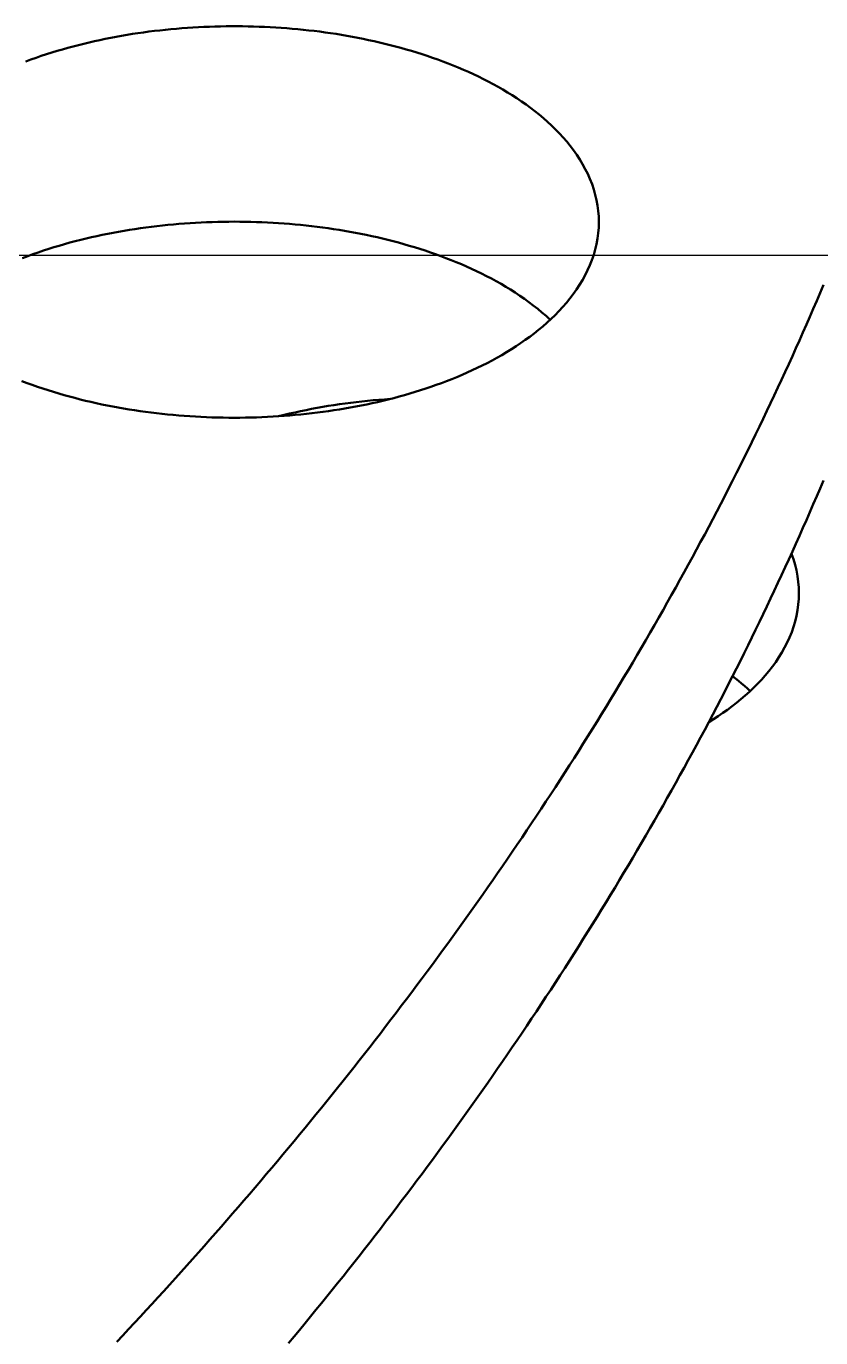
# Model space of a CAD drawing. Header units: millimetres. Extents: x 0 to 841, y 0 to 594.
# Drawn here: x 500.23 to 517.52, y 310.34 to 338.87 of the extents above; entities that cross this region are included whole.
import ezdxf

# ---------------------------------------------------------------- set-up
doc = ezdxf.new("R2010")
doc.units = ezdxf.units.MM
for name, color, linetype, lineweight in [('COTA', 7, 'CONTINUOUS', 25), ('FINA', 7, 'CONTINUOUS', 25), ('VIS', 7, 'CONTINUOUS', 50)]:
    doc.layers.add(name, color=color, linetype=linetype, lineweight=lineweight)

msp = doc.modelspace()

# ---------------------------------------------------------------- linework, layer by layer
at = {"layer": 'COTA'}
msp.add_line((490.827, 333.896), (527.144, 333.896), dxfattribs=at)
at = {"layer": 'FINA'}
for points in [[(500.217, 338.108), (500.33, 338.15), (500.443, 338.19), (500.557, 338.229), (500.671, 338.266), (500.786, 338.302), (500.901, 338.337), (501.016, 338.371), (501.132, 338.404), (501.248, 338.435), (501.364, 338.465), (501.481, 338.494), (501.598, 338.522), (501.715, 338.549), (501.832, 338.574), (501.95, 338.599), (502.068, 338.622), (502.186, 338.644), (502.304, 338.666), (502.423, 338.686), (502.541, 338.705), (502.66, 338.723), (502.779, 338.74), (502.898, 338.756), (503.018, 338.771), (503.137, 338.784), (503.256, 338.797), (503.376, 338.809), (503.496, 338.82), (503.615, 338.83), (503.735, 338.839), (503.855, 338.847), (503.975, 338.853), (504.095, 338.859), (504.215, 338.864), (504.336, 338.868), (504.456, 338.871), (504.576, 338.873), (504.696, 338.874), (504.816, 338.874), (504.936, 338.873), (505.057, 338.871), (505.177, 338.868), (505.297, 338.864), (505.417, 338.859), (505.537, 338.853), (505.657, 338.847), (505.777, 338.839), (505.897, 338.83), (506.017, 338.82), (506.136, 338.809), (506.256, 338.797), (506.375, 338.784), (506.495, 338.771), (506.614, 338.756), (506.733, 338.74), (506.852, 338.723), (506.971, 338.705), (507.09, 338.686), (507.208, 338.666), (507.326, 338.644), (507.444, 338.622), (507.562, 338.599), (507.68, 338.574), (507.797, 338.549), (507.915, 338.522), (508.032, 338.494), (508.148, 338.465), (508.265, 338.435), (508.381, 338.404), (508.496, 338.371), (508.612, 338.337), (508.727, 338.302), (508.841, 338.266), (508.955, 338.229), (509.069, 338.19), (509.182, 338.15), (509.295, 338.108), (509.407, 338.065), (509.519, 338.021), (509.63, 337.975), (509.741, 337.928), (509.851, 337.88), (509.96, 337.83), (510.069, 337.778), (510.177, 337.725), (510.284, 337.67), (510.39, 337.614), (510.495, 337.556), (510.599, 337.496), (510.702, 337.434), (510.805, 337.371), (510.906, 337.306), (511.005, 337.239), (511.104, 337.17), (511.201, 337.099), (511.296, 337.026), (511.39, 336.951), (511.482, 336.874), (511.572, 336.794), (511.661, 336.713), (511.747, 336.629), (511.831, 336.543), (511.912, 336.454), (511.99, 336.363), (512.066, 336.27), (512.139, 336.174), (512.208, 336.076), (512.274, 335.976), (512.336, 335.873), (512.394, 335.767), (512.447, 335.66), (512.496, 335.55), (512.54, 335.438), (512.579, 335.324), (512.612, 335.209), (512.64, 335.092), (512.662, 334.974), (512.677, 334.854), (512.687, 334.735), (512.69, 334.615)], [(500.149, 333.83), (500.262, 333.873), (500.375, 333.914), (500.489, 333.953), (500.603, 333.992), (500.718, 334.029), (500.833, 334.065), (500.949, 334.099), (501.064, 334.133), (501.18, 334.165), (501.297, 334.196), (501.414, 334.225), (501.531, 334.254), (501.648, 334.281), (501.766, 334.308), (501.884, 334.333), (502.002, 334.357), (502.12, 334.38), (502.238, 334.402), (502.357, 334.423), (502.476, 334.442), (502.595, 334.461), (502.714, 334.478), (502.834, 334.495), (502.953, 334.51), (503.073, 334.525), (503.193, 334.538), (503.312, 334.551), (503.432, 334.562), (503.552, 334.573), (503.673, 334.582), (503.793, 334.59), (503.913, 334.598), (504.033, 334.604), (504.154, 334.61), (504.274, 334.614), (504.395, 334.618), (504.515, 334.62), (504.636, 334.621), (504.756, 334.622), (504.877, 334.621), (504.997, 334.62), (505.118, 334.618), (505.238, 334.614), (505.358, 334.61), (505.479, 334.604), (505.599, 334.598), (505.719, 334.59), (505.84, 334.582), (505.96, 334.573), (506.08, 334.562), (506.2, 334.551), (506.32, 334.538), (506.439, 334.525), (506.559, 334.51), (506.679, 334.495), (506.798, 334.478), (506.917, 334.461), (507.036, 334.442), (507.155, 334.423), (507.274, 334.402), (507.392, 334.38), (507.511, 334.357), (507.629, 334.333), (507.747, 334.308), (507.864, 334.281), (507.981, 334.254), (508.099, 334.225), (508.215, 334.196), (508.332, 334.165), (508.448, 334.133), (508.564, 334.099), (508.679, 334.065), (508.794, 334.029), (508.909, 333.992), (509.023, 333.953), (509.137, 333.914), (509.25, 333.873), (509.363, 333.83), (509.475, 333.786), (509.587, 333.741), (509.698, 333.695), (509.808, 333.647), (509.918, 333.597), (510.027, 333.546), (510.136, 333.493), (510.243, 333.439), (510.35, 333.383), (510.456, 333.325), (510.561, 333.266), (510.665, 333.205), (510.768, 333.142), (510.869, 333.077), (510.97, 333.011), (511.069, 332.942), (511.167, 332.872), (511.263, 332.8), (511.358, 332.725), (511.451, 332.648), (511.542, 332.569), (511.631, 332.488)], [(512.69, 334.615), (512.687, 334.494), (512.677, 334.373), (512.661, 334.253), (512.639, 334.134), (512.611, 334.016), (512.577, 333.9), (512.538, 333.786), (512.494, 333.673), (512.444, 333.563), (512.39, 333.455), (512.331, 333.349), (512.269, 333.245), (512.202, 333.144), (512.132, 333.046), (512.059, 332.95), (511.982, 332.856), (511.903, 332.765), (511.82, 332.676), (511.736, 332.589), (511.649, 332.505), (511.56, 332.423), (511.469, 332.344), (511.376, 332.266), (511.281, 332.191), (511.184, 332.118), (511.087, 332.047), (510.987, 331.978), (510.887, 331.911), (510.785, 331.845), (510.682, 331.782), (510.577, 331.72), (510.472, 331.661), (510.366, 331.603)], [(502.201, 310.247), (502.329, 310.384), (502.457, 310.522), (502.585, 310.659), (502.713, 310.797), (502.841, 310.935), (502.968, 311.074), (503.095, 311.212), (503.221, 311.351), (503.347, 311.49), (503.474, 311.63), (503.599, 311.769), (503.725, 311.909), (503.85, 312.049), (503.975, 312.189), (504.1, 312.33), (504.224, 312.471), (504.348, 312.612), (504.472, 312.753), (504.596, 312.895), (504.719, 313.037), (504.842, 313.179), (504.965, 313.321), (505.087, 313.463), (505.209, 313.606), (505.331, 313.749), (505.453, 313.893), (505.574, 314.036), (505.695, 314.18), (505.816, 314.324), (505.936, 314.468), (506.056, 314.613), (506.176, 314.758), (506.295, 314.903), (506.414, 315.048), (506.533, 315.194), (506.652, 315.339), (506.77, 315.485), (506.888, 315.632), (507.005, 315.778), (507.123, 315.925), (507.24, 316.072), (507.356, 316.22), (507.472, 316.367), (507.588, 316.515), (507.704, 316.663), (507.82, 316.811), (507.935, 316.96), (508.049, 317.109), (508.164, 317.258), (508.278, 317.407), (508.391, 317.557), (508.505, 317.707), (508.618, 317.857), (508.731, 318.007), (508.843, 318.158), (508.955, 318.308), (509.067, 318.46), (509.178, 318.611), (509.289, 318.763), (509.4, 318.914), (509.51, 319.066), (509.62, 319.219), (509.73, 319.371), (509.839, 319.524), (509.948, 319.677), (510.056, 319.831), (510.164, 319.984), (510.272, 320.138), (510.38, 320.292), (510.487, 320.447), (510.594, 320.601), (510.7, 320.756), (510.806, 320.912), (510.912, 321.067), (511.017, 321.223), (511.122, 321.378), (511.226, 321.535), (511.331, 321.691), (511.434, 321.848), (511.538, 322.005), (511.641, 322.162), (511.743, 322.319), (511.846, 322.477), (511.947, 322.635), (512.049, 322.793), (512.15, 322.951), (512.251, 323.11), (512.351, 323.269), (512.451, 323.428), (512.55, 323.587), (512.649, 323.747), (512.748, 323.907), (512.846, 324.067), (512.944, 324.227), (513.042, 324.388), (513.139, 324.549), (513.236, 324.71), (513.332, 324.871), (513.428, 325.033), (513.523, 325.195), (513.618, 325.357), (513.713, 325.519), (513.807, 325.682), (513.901, 325.845), (513.994, 326.008), (514.087, 326.171), (514.179, 326.335), (514.271, 326.499), (514.363, 326.663), (514.454, 326.827), (514.545, 326.992), (514.635, 327.156), (514.725, 327.321), (514.814, 327.487), (514.903, 327.652), (514.992, 327.818), (515.08, 327.984), (515.167, 328.15), (515.255, 328.317), (515.341, 328.483), (515.427, 328.65), (515.513, 328.817), (515.599, 328.985), (515.683, 329.153), (515.768, 329.32), (515.852, 329.489), (515.935, 329.657), (516.018, 329.825), (516.101, 329.994), (516.183, 330.163), (516.264, 330.333), (516.346, 330.502), (516.426, 330.672), (516.506, 330.842), (516.586, 331.012), (516.665, 331.182), (516.744, 331.353), (516.822, 331.524), (516.9, 331.695), (516.977, 331.866), (517.054, 332.038), (517.13, 332.209), (517.206, 332.381), (517.281, 332.554), (517.356, 332.726), (517.43, 332.899), (517.504, 333.071), (517.577, 333.245)], [(510.366, 331.603), (510.259, 331.546), (510.151, 331.492), (510.043, 331.438), (509.933, 331.387), (509.823, 331.337), (509.712, 331.288), (509.601, 331.241), (509.489, 331.196), (509.376, 331.152), (509.263, 331.109), (509.15, 331.068), (509.036, 331.028), (508.921, 330.989), (508.806, 330.952), (508.691, 330.916), (508.575, 330.881), (508.459, 330.847), (508.342, 330.815), (508.225, 330.784), (508.108, 330.754), (507.991, 330.725), (507.873, 330.697), (507.755, 330.671), (507.637, 330.646), (507.518, 330.621), (507.4, 330.598), (507.281, 330.576), (507.162, 330.556), (507.042, 330.536), (506.923, 330.517), (506.803, 330.499), (506.684, 330.483), (506.564, 330.467), (506.444, 330.452), (506.324, 330.439), (506.203, 330.426), (506.083, 330.415), (505.962, 330.405), (505.842, 330.395), (505.721, 330.387), (505.601, 330.379), (505.48, 330.373), (505.359, 330.367), (505.238, 330.363), (505.117, 330.359), (504.997, 330.357), (504.876, 330.355), (504.755, 330.355), (504.634, 330.355), (504.513, 330.357), (504.392, 330.359), (504.271, 330.363), (504.15, 330.367), (504.03, 330.373), (503.909, 330.379), (503.788, 330.387), (503.667, 330.395), (503.547, 330.405), (503.426, 330.415), (503.306, 330.427), (503.186, 330.439), (503.066, 330.453), (502.946, 330.467), (502.826, 330.483), (502.706, 330.5), (502.586, 330.517), (502.467, 330.536), (502.348, 330.556), (502.229, 330.577), (502.11, 330.599), (501.991, 330.622), (501.873, 330.646), (501.754, 330.672), (501.636, 330.698), (501.519, 330.726), (501.401, 330.755), (501.284, 330.785), (501.167, 330.816), (501.051, 330.848), (500.935, 330.882), (500.819, 330.917), (500.703, 330.953), (500.588, 330.99), (500.474, 331.029), (500.36, 331.069), (500.246, 331.11), (500.133, 331.153)], [(505.72, 330.387), (505.839, 330.416), (505.959, 330.445), (506.078, 330.472), (506.198, 330.498), (506.319, 330.523), (506.439, 330.546), (506.56, 330.569), (506.681, 330.59), (506.802, 330.611), (506.924, 330.63), (507.045, 330.648), (507.167, 330.665), (507.289, 330.681), (507.411, 330.696), (507.533, 330.71), (507.655, 330.723), (507.778, 330.734), (507.9, 330.745), (508.023, 330.755), (508.145, 330.763)], [(505.936, 310.216), (506.056, 310.361), (506.176, 310.505), (506.295, 310.651), (506.414, 310.796), (506.533, 310.941), (506.652, 311.087), (506.77, 311.233), (506.888, 311.38), (507.005, 311.526), (507.123, 311.673), (507.24, 311.82), (507.356, 311.967), (507.472, 312.115), (507.588, 312.263), (507.704, 312.411), (507.82, 312.559), (507.935, 312.708), (508.049, 312.857), (508.164, 313.006), (508.278, 313.155), (508.391, 313.305), (508.505, 313.454), (508.618, 313.604), (508.731, 313.755), (508.843, 313.905), (508.955, 314.056), (509.067, 314.207), (509.178, 314.359), (509.289, 314.51), (509.4, 314.662), (509.51, 314.814), (509.62, 314.967), (509.73, 315.119), (509.839, 315.272), (509.948, 315.425), (510.056, 315.579), (510.164, 315.732), (510.272, 315.886), (510.38, 316.04), (510.487, 316.195), (510.594, 316.349), (510.7, 316.504), (510.806, 316.659), (510.912, 316.815), (511.017, 316.97), (511.122, 317.126), (511.226, 317.282), (511.331, 317.439), (511.434, 317.595), (511.538, 317.752), (511.641, 317.909), (511.743, 318.067), (511.846, 318.225), (511.947, 318.382), (512.049, 318.541), (512.15, 318.699), (512.251, 318.858), (512.351, 319.017), (512.451, 319.176), (512.55, 319.335), (512.649, 319.495), (512.748, 319.655), (512.846, 319.815), (512.944, 319.975), (513.042, 320.136), (513.139, 320.297), (513.236, 320.458), (513.332, 320.619), (513.428, 320.781), (513.523, 320.943), (513.618, 321.105), (513.713, 321.267), (513.807, 321.43), (513.901, 321.593), (513.994, 321.756), (514.087, 321.919), (514.179, 322.083), (514.271, 322.246), (514.363, 322.411), (514.454, 322.575), (514.545, 322.739), (514.635, 322.904), (514.725, 323.069), (514.814, 323.234), (514.903, 323.4), (514.992, 323.566), (515.08, 323.732), (515.167, 323.898), (515.255, 324.064), (515.341, 324.231), (515.427, 324.398), (515.513, 324.565), (515.599, 324.733), (515.683, 324.9), (515.768, 325.068), (515.852, 325.236), (515.935, 325.405), (516.018, 325.573), (516.101, 325.742), (516.183, 325.911), (516.264, 326.08), (516.346, 326.25), (516.426, 326.42), (516.506, 326.59), (516.586, 326.76), (516.665, 326.93), (516.744, 327.101), (516.822, 327.272), (516.9, 327.443), (516.977, 327.614), (517.054, 327.786), (517.13, 327.957), (517.206, 328.129), (517.281, 328.301), (517.356, 328.474), (517.43, 328.646), (517.504, 328.819), (517.577, 328.992)], [(516.879, 327.396), (516.921, 327.278), (516.958, 327.157), (516.988, 327.035), (517.012, 326.911), (517.029, 326.787), (517.039, 326.661), (517.043, 326.535)], [(517.043, 326.535), (517.039, 326.412), (517.029, 326.289), (517.013, 326.167), (516.99, 326.045), (516.961, 325.925), (516.926, 325.807), (516.885, 325.691), (516.839, 325.576), (516.788, 325.464), (516.732, 325.354), (516.671, 325.247), (516.606, 325.142), (516.537, 325.039), (516.465, 324.94), (516.389, 324.842), (516.31, 324.747), (516.228, 324.655), (516.143, 324.565), (516.056, 324.478), (515.967, 324.393), (515.875, 324.311), (515.781, 324.231), (515.686, 324.153), (515.588, 324.077), (515.489, 324.003), (515.389, 323.932), (515.287, 323.862), (515.183, 323.795), (515.079, 323.73)], [(515.599, 324.733), (515.665, 324.682), (515.731, 324.629), (515.795, 324.576), (515.859, 324.521), (515.922, 324.466), (515.984, 324.409)]]:
    msp.add_lwpolyline(points, dxfattribs=at)
at = {"layer": 'VIS'}
for points in [[(500.217, 338.108), (500.33, 338.15), (500.443, 338.19), (500.557, 338.229), (500.671, 338.266), (500.786, 338.302), (500.901, 338.337), (501.016, 338.371), (501.132, 338.404), (501.248, 338.435), (501.364, 338.465), (501.481, 338.494), (501.598, 338.522), (501.715, 338.549), (501.832, 338.574), (501.95, 338.599), (502.068, 338.622), (502.186, 338.644), (502.304, 338.666), (502.423, 338.686), (502.541, 338.705), (502.66, 338.723), (502.779, 338.74), (502.898, 338.756), (503.018, 338.771), (503.137, 338.784), (503.256, 338.797), (503.376, 338.809), (503.496, 338.82), (503.615, 338.83), (503.735, 338.839), (503.855, 338.847), (503.975, 338.853), (504.095, 338.859), (504.215, 338.864), (504.336, 338.868), (504.456, 338.871), (504.576, 338.873), (504.696, 338.874), (504.816, 338.874), (504.936, 338.873), (505.057, 338.871), (505.177, 338.868), (505.297, 338.864), (505.417, 338.859), (505.537, 338.853), (505.657, 338.847), (505.777, 338.839), (505.897, 338.83), (506.017, 338.82), (506.136, 338.809), (506.256, 338.797), (506.375, 338.784), (506.495, 338.771), (506.614, 338.756), (506.733, 338.74), (506.852, 338.723), (506.971, 338.705), (507.09, 338.686), (507.208, 338.666), (507.326, 338.644), (507.444, 338.622), (507.562, 338.599), (507.68, 338.574), (507.797, 338.549), (507.915, 338.522), (508.032, 338.494), (508.148, 338.465), (508.265, 338.435), (508.381, 338.404), (508.496, 338.371), (508.612, 338.337), (508.727, 338.302), (508.841, 338.266), (508.955, 338.229), (509.069, 338.19), (509.182, 338.15), (509.295, 338.108), (509.407, 338.065), (509.519, 338.021), (509.63, 337.975), (509.741, 337.928), (509.851, 337.88), (509.96, 337.83), (510.069, 337.778), (510.177, 337.725), (510.284, 337.67), (510.39, 337.614), (510.495, 337.556), (510.599, 337.496), (510.702, 337.434), (510.805, 337.371), (510.906, 337.306), (511.005, 337.239), (511.104, 337.17), (511.201, 337.099), (511.296, 337.026), (511.39, 336.951), (511.482, 336.874), (511.572, 336.794), (511.661, 336.713), (511.747, 336.629), (511.831, 336.543), (511.912, 336.454), (511.99, 336.363), (512.066, 336.27), (512.139, 336.174), (512.208, 336.076), (512.274, 335.976), (512.336, 335.873), (512.394, 335.767), (512.447, 335.66), (512.496, 335.55), (512.54, 335.438), (512.579, 335.324), (512.612, 335.209), (512.64, 335.092), (512.662, 334.974), (512.677, 334.854), (512.687, 334.735), (512.69, 334.615)], [(500.149, 333.83), (500.262, 333.873), (500.375, 333.914), (500.489, 333.953), (500.603, 333.992), (500.718, 334.029), (500.833, 334.065), (500.949, 334.099), (501.064, 334.133), (501.18, 334.165), (501.297, 334.196), (501.414, 334.225), (501.531, 334.254), (501.648, 334.281), (501.766, 334.308), (501.884, 334.333), (502.002, 334.357), (502.12, 334.38), (502.238, 334.402), (502.357, 334.423), (502.476, 334.442), (502.595, 334.461), (502.714, 334.478), (502.834, 334.495), (502.953, 334.51), (503.073, 334.525), (503.193, 334.538), (503.312, 334.551), (503.432, 334.562), (503.552, 334.573), (503.673, 334.582), (503.793, 334.59), (503.913, 334.598), (504.033, 334.604), (504.154, 334.61), (504.274, 334.614), (504.395, 334.618), (504.515, 334.62), (504.636, 334.621), (504.756, 334.622), (504.877, 334.621), (504.997, 334.62), (505.118, 334.618), (505.238, 334.614), (505.358, 334.61), (505.479, 334.604), (505.599, 334.598), (505.719, 334.59), (505.84, 334.582), (505.96, 334.573), (506.08, 334.562), (506.2, 334.551), (506.32, 334.538), (506.439, 334.525), (506.559, 334.51), (506.679, 334.495), (506.798, 334.478), (506.917, 334.461), (507.036, 334.442), (507.155, 334.423), (507.274, 334.402), (507.392, 334.38), (507.511, 334.357), (507.629, 334.333), (507.747, 334.308), (507.864, 334.281), (507.981, 334.254), (508.099, 334.225), (508.215, 334.196), (508.332, 334.165), (508.448, 334.133), (508.564, 334.099), (508.679, 334.065), (508.794, 334.029), (508.909, 333.992), (509.023, 333.953), (509.137, 333.914), (509.25, 333.873), (509.363, 333.83), (509.475, 333.786), (509.587, 333.741), (509.698, 333.695), (509.808, 333.647), (509.918, 333.597), (510.027, 333.546), (510.136, 333.493), (510.243, 333.439), (510.35, 333.383), (510.456, 333.325), (510.561, 333.266), (510.665, 333.205), (510.768, 333.142), (510.869, 333.077), (510.97, 333.011), (511.069, 332.942), (511.167, 332.872), (511.263, 332.8), (511.358, 332.725), (511.451, 332.648), (511.542, 332.569), (511.631, 332.488)], [(512.69, 334.615), (512.687, 334.494), (512.677, 334.373), (512.661, 334.253), (512.639, 334.134), (512.611, 334.016), (512.577, 333.9), (512.538, 333.786), (512.494, 333.673), (512.444, 333.563), (512.39, 333.455), (512.331, 333.349), (512.269, 333.245), (512.202, 333.144), (512.132, 333.046), (512.059, 332.95), (511.982, 332.856), (511.903, 332.765), (511.82, 332.676), (511.736, 332.589), (511.649, 332.505), (511.56, 332.423), (511.469, 332.344), (511.376, 332.266), (511.281, 332.191), (511.184, 332.118), (511.087, 332.047), (510.987, 331.978), (510.887, 331.911), (510.785, 331.845), (510.682, 331.782), (510.577, 331.72), (510.472, 331.661), (510.366, 331.603)], [(502.201, 310.247), (502.329, 310.384), (502.457, 310.522), (502.585, 310.659), (502.713, 310.797), (502.841, 310.935), (502.968, 311.074), (503.095, 311.212), (503.221, 311.351), (503.347, 311.49), (503.474, 311.63), (503.599, 311.769), (503.725, 311.909), (503.85, 312.049), (503.975, 312.189), (504.1, 312.33), (504.224, 312.471), (504.348, 312.612), (504.472, 312.753), (504.596, 312.895), (504.719, 313.037), (504.842, 313.179), (504.965, 313.321), (505.087, 313.463), (505.209, 313.606), (505.331, 313.749), (505.453, 313.893), (505.574, 314.036), (505.695, 314.18), (505.816, 314.324), (505.936, 314.468), (506.056, 314.613), (506.176, 314.758), (506.295, 314.903), (506.414, 315.048), (506.533, 315.194), (506.652, 315.339), (506.77, 315.485), (506.888, 315.632), (507.005, 315.778), (507.123, 315.925), (507.24, 316.072), (507.356, 316.22), (507.472, 316.367), (507.588, 316.515), (507.704, 316.663), (507.82, 316.811), (507.935, 316.96), (508.049, 317.109), (508.164, 317.258), (508.278, 317.407), (508.391, 317.557), (508.505, 317.707), (508.618, 317.857), (508.731, 318.007), (508.843, 318.158), (508.955, 318.308), (509.067, 318.46), (509.178, 318.611), (509.289, 318.763), (509.4, 318.914), (509.51, 319.066), (509.62, 319.219), (509.73, 319.371), (509.839, 319.524), (509.948, 319.677), (510.056, 319.831), (510.164, 319.984), (510.272, 320.138), (510.38, 320.292), (510.487, 320.447), (510.594, 320.601), (510.7, 320.756), (510.806, 320.912), (510.912, 321.067), (511.017, 321.223), (511.122, 321.378), (511.226, 321.535), (511.331, 321.691), (511.434, 321.848), (511.538, 322.005), (511.641, 322.162), (511.743, 322.319), (511.846, 322.477), (511.947, 322.635), (512.049, 322.793), (512.15, 322.951), (512.251, 323.11), (512.351, 323.269), (512.451, 323.428), (512.55, 323.587), (512.649, 323.747), (512.748, 323.907), (512.846, 324.067), (512.944, 324.227), (513.042, 324.388), (513.139, 324.549), (513.236, 324.71), (513.332, 324.871), (513.428, 325.033), (513.523, 325.195), (513.618, 325.357), (513.713, 325.519), (513.807, 325.682), (513.901, 325.845), (513.994, 326.008), (514.087, 326.171), (514.179, 326.335), (514.271, 326.499), (514.363, 326.663), (514.454, 326.827), (514.545, 326.992), (514.635, 327.156), (514.725, 327.321), (514.814, 327.487), (514.903, 327.652), (514.992, 327.818), (515.08, 327.984), (515.167, 328.15), (515.255, 328.317), (515.341, 328.483), (515.427, 328.65), (515.513, 328.817), (515.599, 328.985), (515.683, 329.153), (515.768, 329.32), (515.852, 329.489), (515.935, 329.657), (516.018, 329.825), (516.101, 329.994), (516.183, 330.163), (516.264, 330.333), (516.346, 330.502), (516.426, 330.672), (516.506, 330.842), (516.586, 331.012), (516.665, 331.182), (516.744, 331.353), (516.822, 331.524), (516.9, 331.695), (516.977, 331.866), (517.054, 332.038), (517.13, 332.209), (517.206, 332.381), (517.281, 332.554), (517.356, 332.726), (517.43, 332.899), (517.504, 333.071), (517.577, 333.245)], [(510.366, 331.603), (510.259, 331.546), (510.151, 331.492), (510.043, 331.438), (509.933, 331.387), (509.823, 331.337), (509.712, 331.288), (509.601, 331.241), (509.489, 331.196), (509.376, 331.152), (509.263, 331.109), (509.15, 331.068), (509.036, 331.028), (508.921, 330.989), (508.806, 330.952), (508.691, 330.916), (508.575, 330.881), (508.459, 330.847), (508.342, 330.815), (508.225, 330.784), (508.108, 330.754), (507.991, 330.725), (507.873, 330.697), (507.755, 330.671), (507.637, 330.646), (507.518, 330.621), (507.4, 330.598), (507.281, 330.576), (507.162, 330.556), (507.042, 330.536), (506.923, 330.517), (506.803, 330.499), (506.684, 330.483), (506.564, 330.467), (506.444, 330.452), (506.324, 330.439), (506.203, 330.426), (506.083, 330.415), (505.962, 330.405), (505.842, 330.395), (505.721, 330.387), (505.601, 330.379), (505.48, 330.373), (505.359, 330.367), (505.238, 330.363), (505.117, 330.359), (504.997, 330.357), (504.876, 330.355), (504.755, 330.355), (504.634, 330.355), (504.513, 330.357), (504.392, 330.359), (504.271, 330.363), (504.15, 330.367), (504.03, 330.373), (503.909, 330.379), (503.788, 330.387), (503.667, 330.395), (503.547, 330.405), (503.426, 330.415), (503.306, 330.427), (503.186, 330.439), (503.066, 330.453), (502.946, 330.467), (502.826, 330.483), (502.706, 330.5), (502.586, 330.517), (502.467, 330.536), (502.348, 330.556), (502.229, 330.577), (502.11, 330.599), (501.991, 330.622), (501.873, 330.646), (501.754, 330.672), (501.636, 330.698), (501.519, 330.726), (501.401, 330.755), (501.284, 330.785), (501.167, 330.816), (501.051, 330.848), (500.935, 330.882), (500.819, 330.917), (500.703, 330.953), (500.588, 330.99), (500.474, 331.029), (500.36, 331.069), (500.246, 331.11), (500.133, 331.153)], [(505.72, 330.387), (505.839, 330.416), (505.959, 330.445), (506.078, 330.472), (506.198, 330.498), (506.319, 330.523), (506.439, 330.546), (506.56, 330.569), (506.681, 330.59), (506.802, 330.611), (506.924, 330.63), (507.045, 330.648), (507.167, 330.665), (507.289, 330.681), (507.411, 330.696), (507.533, 330.71), (507.655, 330.723), (507.778, 330.734), (507.9, 330.745), (508.023, 330.755), (508.145, 330.763)], [(505.936, 310.216), (506.056, 310.361), (506.176, 310.505), (506.295, 310.651), (506.414, 310.796), (506.533, 310.941), (506.652, 311.087), (506.77, 311.233), (506.888, 311.38), (507.005, 311.526), (507.123, 311.673), (507.24, 311.82), (507.356, 311.967), (507.472, 312.115), (507.588, 312.263), (507.704, 312.411), (507.82, 312.559), (507.935, 312.708), (508.049, 312.857), (508.164, 313.006), (508.278, 313.155), (508.391, 313.305), (508.505, 313.454), (508.618, 313.604), (508.731, 313.755), (508.843, 313.905), (508.955, 314.056), (509.067, 314.207), (509.178, 314.359), (509.289, 314.51), (509.4, 314.662), (509.51, 314.814), (509.62, 314.967), (509.73, 315.119), (509.839, 315.272), (509.948, 315.425), (510.056, 315.579), (510.164, 315.732), (510.272, 315.886), (510.38, 316.04), (510.487, 316.195), (510.594, 316.349), (510.7, 316.504), (510.806, 316.659), (510.912, 316.815), (511.017, 316.97), (511.122, 317.126), (511.226, 317.282), (511.331, 317.439), (511.434, 317.595), (511.538, 317.752), (511.641, 317.909), (511.743, 318.067), (511.846, 318.225), (511.947, 318.382), (512.049, 318.541), (512.15, 318.699), (512.251, 318.858), (512.351, 319.017), (512.451, 319.176), (512.55, 319.335), (512.649, 319.495), (512.748, 319.655), (512.846, 319.815), (512.944, 319.975), (513.042, 320.136), (513.139, 320.297), (513.236, 320.458), (513.332, 320.619), (513.428, 320.781), (513.523, 320.943), (513.618, 321.105), (513.713, 321.267), (513.807, 321.43), (513.901, 321.593), (513.994, 321.756), (514.087, 321.919), (514.179, 322.083), (514.271, 322.246), (514.363, 322.411), (514.454, 322.575), (514.545, 322.739), (514.635, 322.904), (514.725, 323.069), (514.814, 323.234), (514.903, 323.4), (514.992, 323.566), (515.08, 323.732), (515.167, 323.898), (515.255, 324.064), (515.341, 324.231), (515.427, 324.398), (515.513, 324.565), (515.599, 324.733), (515.683, 324.9), (515.768, 325.068), (515.852, 325.236), (515.935, 325.405), (516.018, 325.573), (516.101, 325.742), (516.183, 325.911), (516.264, 326.08), (516.346, 326.25), (516.426, 326.42), (516.506, 326.59), (516.586, 326.76), (516.665, 326.93), (516.744, 327.101), (516.822, 327.272), (516.9, 327.443), (516.977, 327.614), (517.054, 327.786), (517.13, 327.957), (517.206, 328.129), (517.281, 328.301), (517.356, 328.474), (517.43, 328.646), (517.504, 328.819), (517.577, 328.992)], [(516.879, 327.396), (516.921, 327.278), (516.958, 327.157), (516.988, 327.035), (517.012, 326.911), (517.029, 326.787), (517.039, 326.661), (517.043, 326.535)], [(517.043, 326.535), (517.039, 326.412), (517.029, 326.289), (517.013, 326.167), (516.99, 326.045), (516.961, 325.925), (516.926, 325.807), (516.885, 325.691), (516.839, 325.576), (516.788, 325.464), (516.732, 325.354), (516.671, 325.247), (516.606, 325.142), (516.537, 325.039), (516.465, 324.94), (516.389, 324.842), (516.31, 324.747), (516.228, 324.655), (516.143, 324.565), (516.056, 324.478), (515.967, 324.393), (515.875, 324.311), (515.781, 324.231), (515.686, 324.153), (515.588, 324.077), (515.489, 324.003), (515.389, 323.932), (515.287, 323.862), (515.183, 323.795), (515.079, 323.73)], [(515.599, 324.733), (515.665, 324.682), (515.731, 324.629), (515.795, 324.576), (515.859, 324.521), (515.922, 324.466), (515.984, 324.409)]]:
    msp.add_lwpolyline(points, dxfattribs=at)

doc.saveas('drawing.dxf')
